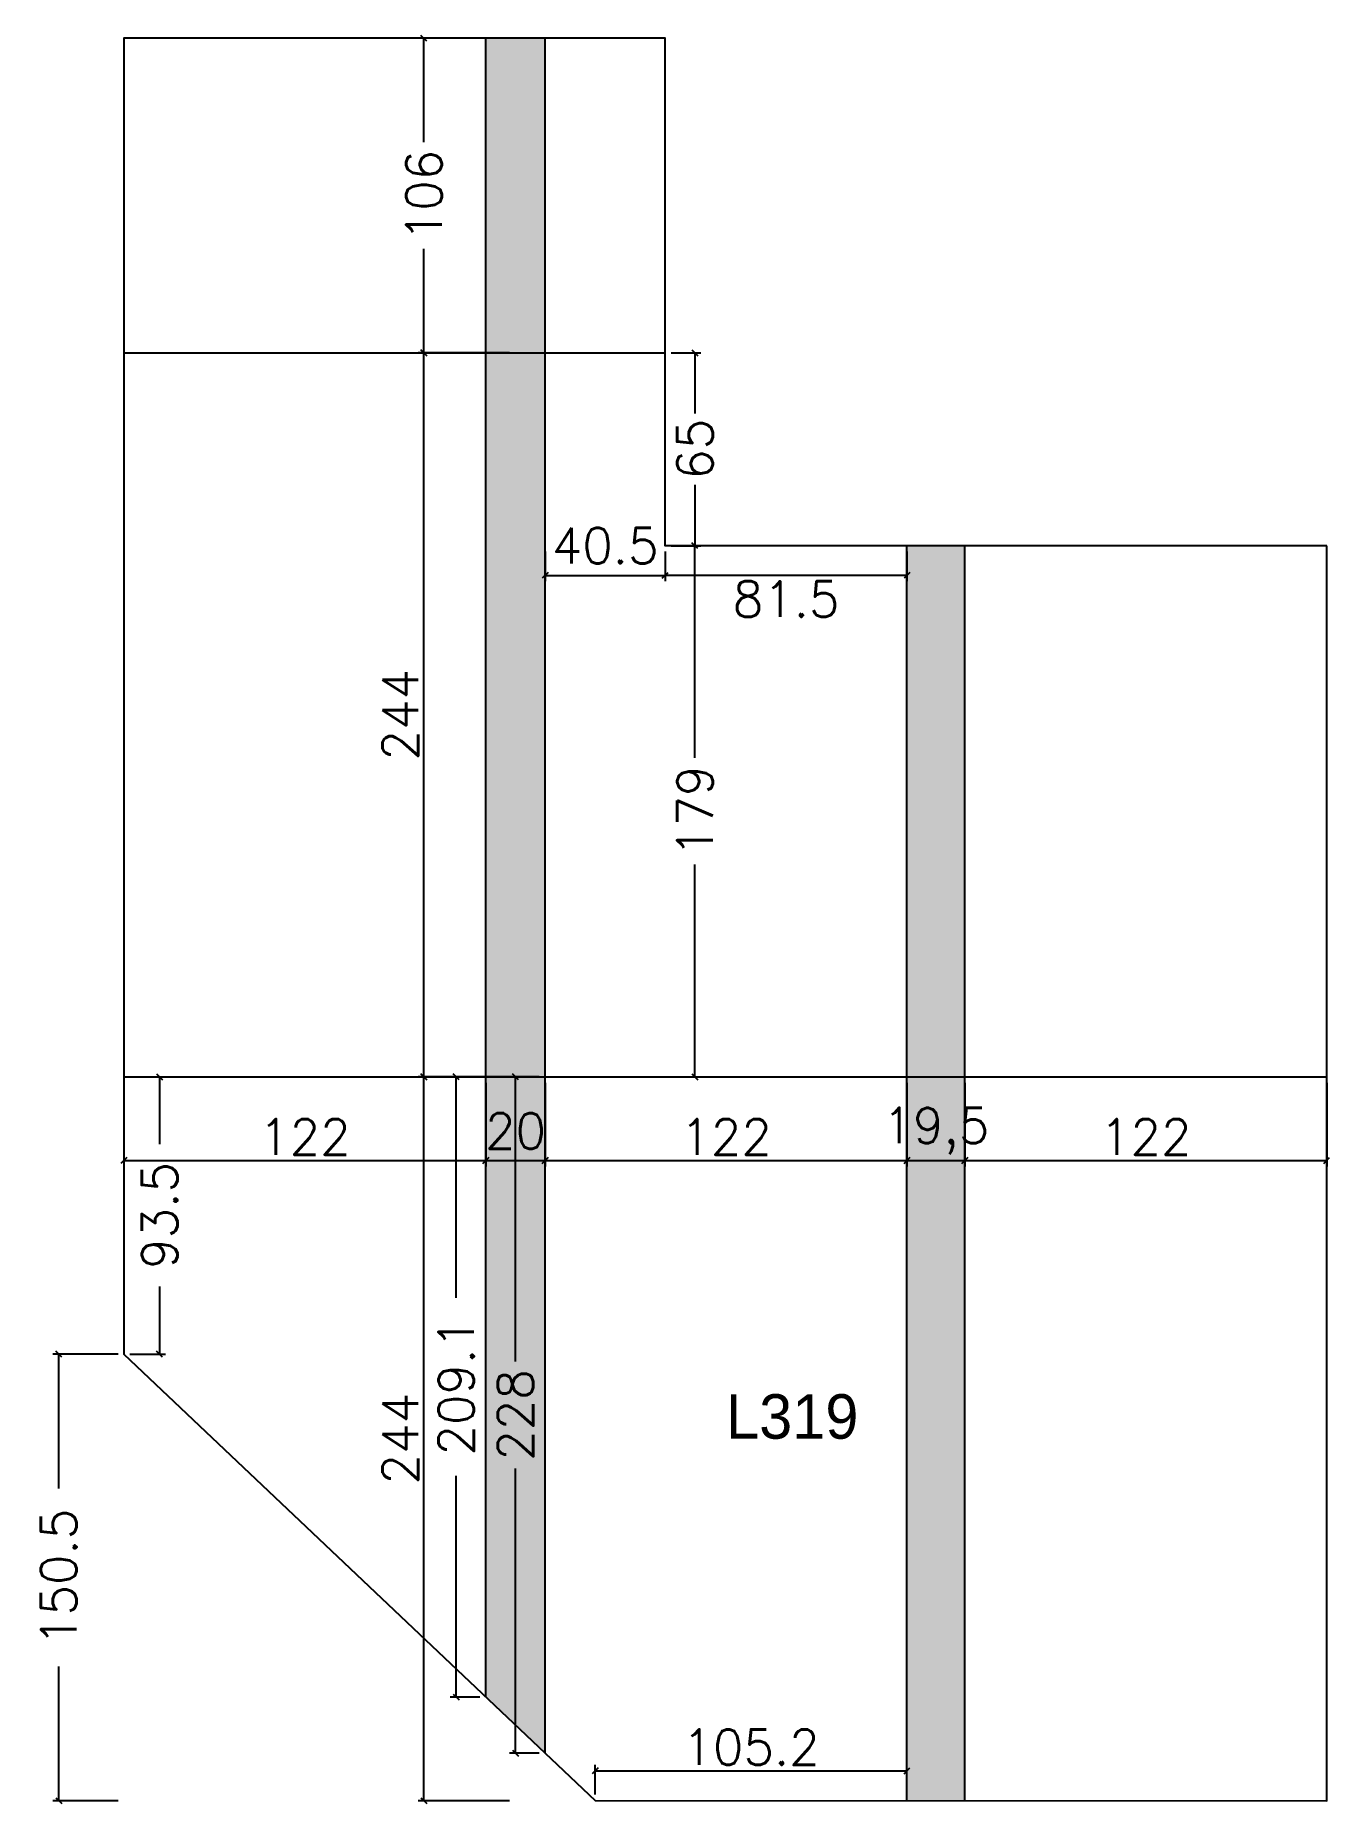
# Model space of a CAD drawing. Extents: x 1168 to 1604, y 2066 to 2662.
import ezdxf

# ---------------------------------------------------------------- set-up
doc = ezdxf.new("R2010")
doc.units = 0
for name, color, linetype in [('COTA', 241, 'Continuous'), ('Hachura', 251, 'Continuous'), ('NOMENCLATURA', 7, 'Continuous'), ('PAINEIS', 6, 'Continuous')]:
    doc.layers.add(name, color=color, linetype=linetype)
doc.styles.add('Romans', font='romans.shx', dxfattribs={"height": 12})
doc.dimstyles.new('cotas', dxfattribs={"dimtxt": 9, "dimasz": 2, "dimexe": 2, "dimexo": 2, "dimgap": 2, "dimtad": 1, "dimdec": 1, "dimzin": 12, "dimtxsty": 'Romans', "dimblk": 'OBLIQUE', "dimcen": 2.5, "dimclrd": 4, "dimclre": 4, "dimclrt": 240, "dimazin": 3, "dimtfac": 1, "dimtmove": 0, "dimatfit": 3})

# ---------------------------------------------------------------- blocks, each defined once
blk = doc.blocks.new('_OBLIQUE')
at = {"color": 0, "linetype": 'BYBLOCK'}
blk.add_line((-0.5, -0.5), (0.5, 0.5), dxfattribs=at)

msp = doc.modelspace()

# ---------------------------------------------------------------- hatches: boundary and pattern name
at = {"layer": 'Hachura'}
h = msp.add_hatch(color=8, dxfattribs=at)
h.dxf.hatch_style = 1
h.paths.add_polyline_path([(1340, 2661), (1320, 2661), (1320, 2101.94), (1340, 2082.99)])
h = msp.add_hatch(color=8, dxfattribs=at)
h.dxf.hatch_style = 1
h.paths.add_polyline_path([(1481.5, 2490), (1462, 2490), (1462, 2067.02), (1481.5, 2067.02)])

# ---------------------------------------------------------------- linework, layer by layer
at = {"layer": 'PAINEIS', "lineweight": 25}
for p, q in [((1320, 2101.94), (1320, 2661)), ((1340, 2082.99), (1340, 2661)), ((1462, 2067.02), (1462, 2490)), ((1481.5, 2067.02), (1481.5, 2490))]:
    msp.add_line(p, q, dxfattribs=at)
at = {"layer": 'PAINEIS'}
for p, q in [((1198, 2555), (1380.5, 2555)), ((1198, 2311), (1603.5, 2311))]:
    msp.add_line(p, q, dxfattribs=at)
msp.add_lwpolyline([(1603.5, 2490), (1380.5, 2490), (1380.5, 2661), (1198, 2661), (1198, 2217.51), (1356.85, 2067.04), (1603.5, 2067)], close=True, dxfattribs=at)

# ---------------------------------------------------------------- texts
at = {"layer": 'NOMENCLATURA'}
msp.add_text('L319', height=15, dxfattribs=at).set_placement((1401, 2189))

# ---------------------------------------------------------------- dimensions: what is measured, and where the dimension line sits
at = {"layer": 'COTA'}
msp.add_linear_dim(base=(1299.14, 2555), p1=(1330, 2555), p2=(1330, 2661), angle=90, location=(1299.14, 2608), dimstyle='cotas', override={"dimtmove": 2}, dxfattribs=at).render()
for base, p1, p2 in [((1299.14, 2311), (1330, 2311), (1330, 2555)), ((1299.14, 2067), (1330, 2067), (1330, 2311))]:
    msp.add_linear_dim(base=base, p1=p1, p2=p2, angle=90, dimstyle='cotas', dxfattribs=at).render()
for base, p1, p2, location, text in [((1390.5, 2555), (1380.5, 2555), (1380.5, 2490), (1390.5, 2522.5), '65'), ((1390.5, 2311), (1380.5, 2311), (1380.5, 2490), (1390.5, 2400.5), '179'), ((1210, 2311), (1198, 2311), (1198, 2217.51), (1210, 2264.25), '93.5'), ((1310, 2101.94), (1320, 2101.94), (1320, 2311), (1310, 2206.47), '209.1'), ((1330, 2082.99), (1340, 2082.99), (1340, 2311), (1330, 2197), '228'), ((1176, 2067), (1198, 2067), (1198, 2217.51), (1176, 2142.25), '150.5')]:
    msp.add_linear_dim(base=base, p1=p1, p2=p2, angle=90, location=location, text=text, dimstyle='cotas', override={"dimtmove": 2}, dxfattribs=at).render()
for base, p1, p2, text in [((1340, 2480), (1340, 2490), (1380.5, 2490), '40.5'), ((1462, 2480), (1462, 2490), (1380.5, 2490), '81.5'), ((1356.85, 2077.04), (1356.85, 2067.04), (1462, 2067.04), '105.2')]:
    msp.add_linear_dim(base=base, p1=p1, p2=p2, text=text, dimstyle='cotas', dxfattribs=at).render()
for base, p1, p2 in [((1198, 2282.73), (1198, 2311), (1320, 2311)), ((1320, 2282.73), (1320, 2311), (1340, 2311)), ((1340, 2282.73), (1340, 2311), (1462, 2311)), ((1462, 2282.73), (1462, 2311), (1481.5, 2311)), ((1481.5, 2282.73), (1481.5, 2311), (1603.5, 2311))]:
    msp.add_linear_dim(base=base, p1=p1, p2=p2, dimstyle='cotas', dxfattribs=at).render()

doc.saveas('drawing.dxf')
